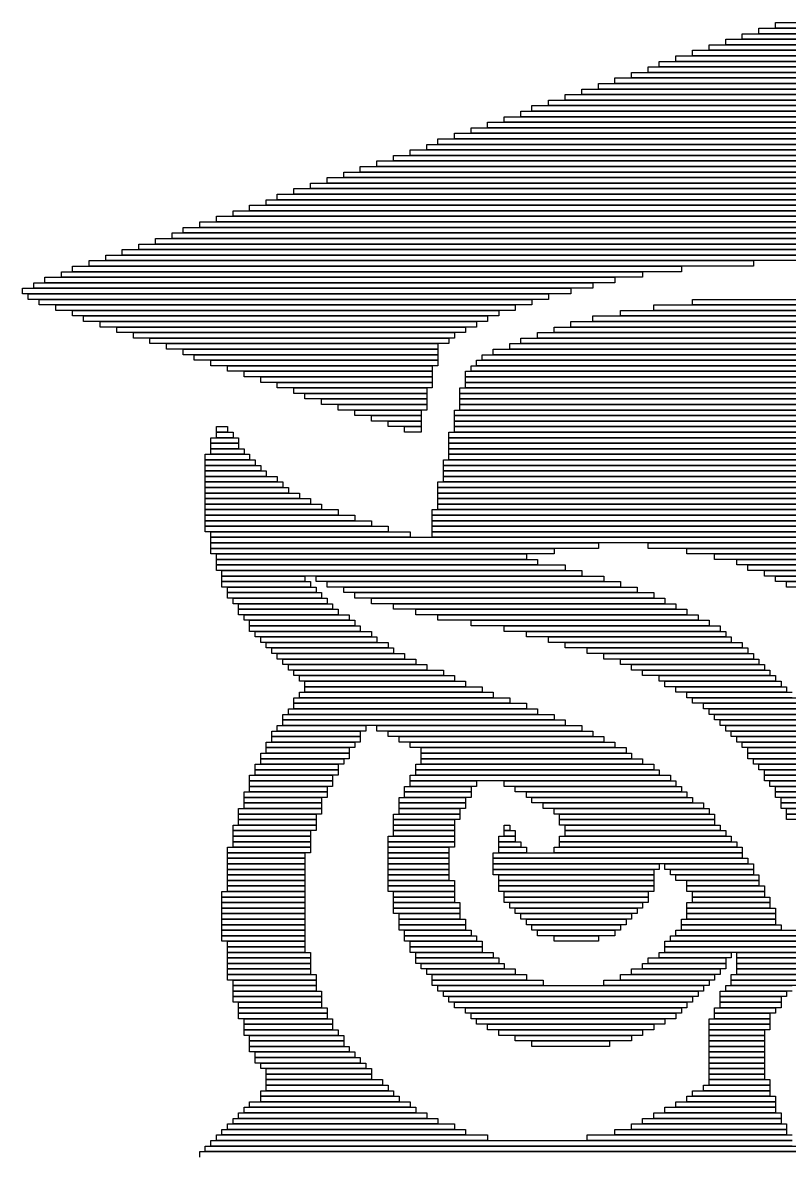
# Model space of a CAD drawing. Extents: x 92 to 1005, y 17 to 1009.
# Drawn here: x 115 to 253.5, y 290.5 to 495 of the extents above; entities that cross this region are included whole.
import ezdxf

# ---------------------------------------------------------------- set-up
doc = ezdxf.new("R2010")
doc.units = 0

msp = doc.modelspace()

# ---------------------------------------------------------------- linework, layer by layer
for p, q in [((251, 495), (262, 495)), ((251, 494), (251, 495)), ((245, 493), (267, 493)), ((245, 492), (245, 493)), ((248, 494), (265, 494)), ((248, 493), (248, 494)), ((265, 493), (248, 493)), ((262, 494), (251, 494)), ((239, 491), (273, 491)), ((239, 490), (239, 491)), ((242, 492), (270, 492)), ((242, 491), (242, 492)), ((270, 491), (242, 491)), ((267, 492), (245, 492)), ((233, 489), (279, 489)), ((233, 488), (233, 489)), ((236, 490), (276, 490)), ((236, 489), (236, 490)), ((276, 489), (236, 489)), ((273, 490), (239, 490)), ((228, 487), (285, 487)), ((228, 486), (228, 487)), ((230, 488), (282, 488)), ((230, 487), (230, 488)), ((282, 487), (230, 487)), ((279, 488), (233, 488)), ((222, 485), (291, 485)), ((222, 484), (222, 485)), ((225, 486), (288, 486)), ((225, 485), (225, 486)), ((288, 485), (225, 485)), ((285, 486), (228, 486)), ((216, 483), (296, 483)), ((216, 482), (216, 483)), ((219, 484), (294, 484)), ((219, 483), (219, 484)), ((294, 483), (219, 483)), ((291, 484), (222, 484)), ((210, 481), (302, 481)), ((210, 480), (210, 481)), ((213, 482), (299, 482)), ((213, 481), (213, 482)), ((299, 481), (213, 481)), ((296, 482), (216, 482)), ((205, 479), (308, 479)), ((205, 478), (205, 479)), ((207, 480), (305, 480)), ((207, 479), (207, 480)), ((305, 479), (207, 479)), ((302, 480), (210, 480)), ((199, 477), (313, 477)), ((199, 476), (199, 477)), ((202, 478), (310, 478)), ((202, 477), (202, 478)), ((310, 477), (202, 477)), ((308, 478), (205, 478)), ((193, 475), (319, 475)), ((193, 474), (193, 475)), ((196, 476), (316, 476)), ((196, 475), (196, 476)), ((316, 475), (196, 475)), ((313, 476), (199, 476)), ((188, 473), (325, 473)), ((188, 472), (188, 473)), ((190, 474), (322, 474)), ((190, 473), (190, 474)), ((322, 473), (190, 473)), ((319, 474), (193, 474)), ((182, 471), (331, 471)), ((182, 470), (182, 471)), ((185, 472), (328, 472)), ((185, 471), (185, 472)), ((328, 471), (185, 471)), ((325, 472), (188, 472)), ((176, 469), (337, 469)), ((176, 468), (176, 469)), ((179, 470), (334, 470)), ((179, 469), (179, 470)), ((334, 469), (179, 469)), ((331, 470), (182, 470)), ((170, 467), (342, 467)), ((170, 466), (170, 467)), ((173, 468), (340, 468)), ((173, 467), (173, 468)), ((340, 467), (173, 467)), ((337, 468), (176, 468)), ((164, 465), (348, 465)), ((164, 464), (164, 465)), ((167, 466), (345, 466)), ((167, 465), (167, 466)), ((345, 465), (167, 465)), ((342, 466), (170, 466)), ((159, 463), (354, 463)), ((159, 462), (159, 463)), ((161, 464), (351, 464)), ((161, 463), (161, 464)), ((351, 463), (161, 463)), ((348, 464), (164, 464)), ((153, 461), (359, 461)), ((153, 460), (153, 461)), ((156, 462), (357, 462)), ((156, 461), (156, 462)), ((357, 461), (156, 461)), ((354, 462), (159, 462)), ((147, 459), (365, 459)), ((147, 458), (147, 459)), ((150, 460), (362, 460)), ((150, 459), (150, 460)), ((362, 459), (150, 459)), ((359, 460), (153, 460)), ((142, 457), (371, 457)), ((142, 456), (142, 457)), ((144, 458), (368, 458)), ((144, 457), (144, 458)), ((368, 457), (144, 457)), ((365, 458), (147, 458)), ((133, 454), (380, 454)), ((133, 453), (133, 454)), ((136, 455), (377, 455)), ((136, 454), (136, 455)), ((377, 454), (136, 454)), ((139, 456), (374, 456)), ((139, 455), (139, 456)), ((374, 455), (139, 455)), ((371, 456), (142, 456)), ((127, 452), (247, 452)), ((127, 451), (127, 452)), ((130, 453), (383, 453)), ((130, 452), (130, 453)), ((383, 452), (130, 452)), ((380, 453), (133, 453)), ((247, 452), (247, 451)), ((122, 450), (227, 450)), ((122, 449), (122, 450)), ((124, 451), (234, 451)), ((124, 450), (124, 451)), ((234, 450), (124, 450)), ((247, 451), (127, 451)), ((227, 450), (227, 449)), ((234, 451), (234, 450)), ((117, 448), (218, 448)), ((117, 447), (117, 448)), ((119, 449), (222, 449)), ((119, 448), (119, 449)), ((222, 448), (119, 448)), ((227, 449), (122, 449)), ((218, 448), (218, 447)), ((222, 449), (222, 448)), ((115, 447), (214, 447)), ((115, 446), (115, 447)), ((214, 446), (115, 446)), ((116, 446), (210, 446)), ((116, 445), (116, 446)), ((218, 447), (117, 447)), ((210, 446), (210, 445)), ((214, 447), (214, 446)), ((210, 445), (116, 445)), ((118, 445), (207, 445)), ((118, 444), (118, 445)), ((207, 444), (118, 444)), ((121, 444), (204, 444)), ((121, 443), (121, 444)), ((204, 444), (204, 443)), ((207, 445), (207, 444)), ((229, 444), (284, 444)), ((229, 443), (229, 444)), ((236, 445), (276, 445)), ((236, 444), (236, 445)), ((276, 444), (236, 444)), ((204, 443), (121, 443)), ((124, 443), (201, 443)), ((124, 442), (124, 443)), ((201, 442), (124, 442)), ((126, 442), (199, 442)), ((126, 441), (126, 442)), ((199, 442), (199, 441)), ((201, 443), (201, 442)), ((218, 442), (294, 442)), ((218, 441), (218, 442)), ((223, 443), (289, 443)), ((223, 442), (223, 443)), ((289, 442), (223, 442)), ((284, 443), (229, 443)), ((199, 441), (126, 441)), ((129, 441), (197, 441)), ((129, 440), (129, 441)), ((197, 440), (129, 440)), ((132, 440), (195, 440)), ((132, 439), (132, 440)), ((195, 440), (195, 439)), ((197, 441), (197, 440)), ((211, 440), (301, 440)), ((211, 439), (211, 440)), ((214, 441), (298, 441)), ((214, 440), (214, 441)), ((298, 440), (214, 440)), ((294, 441), (218, 441)), ((195, 439), (132, 439)), ((135, 439), (193, 439)), ((135, 438), (135, 439)), ((193, 438), (135, 438)), ((138, 438), (192, 438)), ((138, 437), (138, 438)), ((192, 438), (192, 437)), ((193, 439), (193, 438)), ((205, 438), (307, 438)), ((205, 437), (205, 438)), ((208, 439), (304, 439)), ((208, 438), (208, 439)), ((304, 438), (208, 438)), ((301, 439), (211, 439)), ((192, 437), (138, 437)), ((141, 437), (190, 437)), ((141, 436), (141, 437)), ((190, 436), (141, 436)), ((144, 436), (190, 436)), ((144, 435), (144, 436)), ((190, 437), (190, 436)), ((190, 436), (190, 435)), ((200, 436), (312, 436)), ((200, 435), (200, 436)), ((203, 437), (310, 437)), ((203, 436), (203, 437)), ((310, 436), (203, 436)), ((307, 437), (205, 437)), ((190, 435), (144, 435)), ((146, 435), (190, 435)), ((146, 434), (146, 435)), ((190, 434), (146, 434)), ((149, 434), (190, 434)), ((149, 433), (149, 434)), ((190, 435), (190, 434)), ((190, 434), (190, 433)), ((197, 434), (316, 434)), ((197, 433), (197, 434)), ((198, 435), (314, 435)), ((198, 434), (198, 435)), ((314, 434), (198, 434)), ((312, 435), (200, 435)), ((190, 433), (149, 433)), ((152, 433), (189, 433)), ((152, 432), (152, 433)), ((189, 432), (152, 432)), ((155, 432), (189, 432)), ((155, 431), (155, 432)), ((189, 433), (189, 432)), ((189, 432), (189, 431)), ((195, 432), (317, 432)), ((195, 431), (195, 432)), ((196, 433), (317, 433)), ((196, 432), (196, 433)), ((317, 432), (196, 432)), ((316, 433), (197, 433)), ((189, 431), (155, 431)), ((158, 431), (189, 431)), ((158, 430), (158, 431)), ((189, 430), (158, 430)), ((161, 430), (189, 430)), ((161, 429), (161, 430)), ((189, 431), (189, 430)), ((189, 430), (189, 429)), ((317, 431), (195, 431)), ((195, 431), (318, 431)), ((195, 430), (195, 431)), ((318, 430), (195, 430)), ((195, 430), (318, 430)), ((195, 429), (195, 430)), ((189, 429), (161, 429)), ((164, 429), (188, 429)), ((164, 428), (164, 429)), ((188, 428), (164, 428)), ((166, 428), (188, 428)), ((166, 427), (166, 428)), ((188, 429), (188, 428)), ((188, 428), (188, 427)), ((194, 429), (318, 429)), ((194, 428), (194, 429)), ((318, 428), (194, 428)), ((194, 428), (318, 428)), ((194, 427), (194, 428)), ((318, 429), (195, 429)), ((188, 427), (166, 427)), ((169, 427), (188, 427)), ((169, 426), (169, 427)), ((188, 426), (169, 426)), ((172, 426), (188, 426)), ((172, 425), (172, 426)), ((188, 427), (188, 426)), ((188, 426), (188, 425)), ((318, 427), (194, 427)), ((194, 427), (319, 427)), ((194, 426), (194, 427)), ((319, 426), (194, 426)), ((194, 426), (319, 426)), ((194, 425), (194, 426)), ((188, 425), (172, 425)), ((175, 425), (187, 425)), ((175, 424), (175, 425)), ((187, 424), (175, 424)), ((178, 424), (187, 424)), ((178, 423), (178, 424)), ((187, 425), (187, 424)), ((187, 424), (187, 423)), ((193, 425), (319, 425)), ((193, 424), (193, 425)), ((319, 424), (193, 424)), ((193, 424), (319, 424)), ((193, 423), (193, 424)), ((319, 425), (194, 425)), ((150, 422), (152, 422)), ((150, 421), (150, 422)), ((152, 422), (152, 421)), ((187, 423), (178, 423)), ((181, 423), (187, 423)), ((181, 422), (181, 423)), ((187, 422), (181, 422)), ((184, 422), (187, 422)), ((184, 421), (184, 422)), ((187, 423), (187, 422)), ((187, 422), (187, 421)), ((319, 423), (193, 423)), ((193, 423), (320, 423)), ((193, 422), (193, 423)), ((320, 422), (193, 422)), ((193, 422), (320, 422)), ((193, 421), (193, 422)), ((149, 420), (154, 420)), ((149, 419), (149, 420)), ((152, 421), (150, 421)), ((150, 421), (153, 421)), ((150, 420), (150, 421)), ((153, 420), (150, 420)), ((153, 421), (153, 420)), ((154, 420), (154, 419)), ((187, 421), (184, 421)), ((192, 421), (320, 421)), ((192, 420), (192, 421)), ((320, 420), (192, 420)), ((192, 420), (320, 420)), ((192, 419), (192, 420)), ((320, 421), (193, 421)), ((154, 419), (149, 419)), ((149, 419), (154, 419)), ((149, 418), (149, 419)), ((154, 418), (149, 418)), ((149, 418), (155, 418)), ((149, 417), (149, 418)), ((154, 419), (154, 418)), ((155, 418), (155, 417)), ((320, 419), (192, 419)), ((192, 419), (320, 419)), ((192, 418), (192, 419)), ((320, 418), (192, 418)), ((192, 418), (321, 418)), ((192, 417), (192, 418)), ((148, 417), (156, 417)), ((148, 416), (148, 417)), ((156, 416), (148, 416)), ((148, 416), (157, 416)), ((148, 415), (148, 416)), ((155, 417), (149, 417)), ((156, 417), (156, 416)), ((157, 416), (157, 415)), ((191, 416), (321, 416)), ((191, 415), (191, 416)), ((321, 417), (192, 417)), ((192, 417), (321, 417)), ((192, 416), (192, 417)), ((321, 416), (192, 416)), ((157, 415), (148, 415)), ((148, 415), (158, 415)), ((148, 414), (148, 415)), ((158, 414), (148, 414)), ((148, 414), (159, 414)), ((148, 413), (148, 414)), ((158, 415), (158, 414)), ((159, 414), (159, 413)), ((321, 415), (191, 415)), ((191, 415), (321, 415)), ((191, 414), (191, 415)), ((321, 414), (191, 414)), ((191, 414), (322, 414)), ((191, 413), (191, 414)), ((159, 413), (148, 413)), ((148, 413), (161, 413)), ((148, 412), (148, 413)), ((161, 412), (148, 412)), ((148, 412), (162, 412)), ((148, 411), (148, 412)), ((161, 413), (161, 412)), ((162, 412), (162, 411)), ((190, 412), (322, 412)), ((190, 411), (190, 412)), ((322, 413), (191, 413)), ((191, 413), (322, 413)), ((191, 412), (191, 413)), ((322, 412), (191, 412)), ((162, 411), (148, 411)), ((148, 411), (163, 411)), ((148, 410), (148, 411)), ((163, 410), (148, 410)), ((148, 410), (165, 410)), ((148, 409), (148, 410)), ((165, 409), (148, 409)), ((148, 409), (167, 409)), ((148, 408), (148, 409)), ((163, 411), (163, 410)), ((165, 410), (165, 409)), ((167, 409), (167, 408)), ((322, 411), (190, 411)), ((190, 411), (322, 411)), ((190, 410), (190, 411)), ((322, 410), (190, 410)), ((190, 410), (322, 410)), ((190, 409), (190, 410)), ((322, 409), (190, 409)), ((190, 409), (323, 409)), ((190, 408), (190, 409)), ((167, 408), (148, 408)), ((148, 408), (169, 408)), ((148, 407), (148, 408)), ((169, 407), (148, 407)), ((148, 407), (172, 407)), ((148, 406), (148, 407)), ((169, 408), (169, 407)), ((172, 407), (172, 406)), ((189, 407), (323, 407)), ((189, 406), (189, 407)), ((323, 408), (190, 408)), ((190, 408), (323, 408)), ((190, 407), (190, 408)), ((323, 407), (190, 407)), ((172, 406), (148, 406)), ((148, 406), (175, 406)), ((148, 405), (148, 406)), ((175, 405), (148, 405)), ((148, 405), (178, 405)), ((148, 404), (148, 405)), ((175, 406), (175, 405)), ((178, 405), (178, 404)), ((323, 406), (189, 406)), ((189, 406), (323, 406)), ((189, 405), (189, 406)), ((323, 405), (189, 405)), ((189, 405), (323, 405)), ((189, 404), (189, 405)), ((178, 404), (148, 404)), ((148, 404), (181, 404)), ((148, 403), (148, 404)), ((181, 403), (148, 403)), ((149, 403), (185, 403)), ((149, 402), (149, 403)), ((181, 404), (181, 403)), ((185, 403), (185, 402)), ((323, 404), (189, 404)), ((189, 404), (324, 404)), ((189, 403), (189, 404)), ((324, 403), (189, 403)), ((189, 403), (324, 403)), ((189, 402), (189, 403)), ((185, 402), (149, 402)), ((149, 402), (363, 402)), ((149, 401), (149, 402)), ((363, 401), (149, 401)), ((149, 401), (219, 401)), ((149, 400), (149, 401)), ((324, 402), (189, 402)), ((219, 401), (219, 400)), ((228, 401), (284, 401)), ((228, 400), (228, 401)), ((219, 400), (149, 400)), ((149, 400), (211, 400)), ((149, 399), (149, 400)), ((211, 399), (149, 399)), ((150, 399), (206, 399)), ((150, 398), (150, 399)), ((206, 399), (206, 398)), ((211, 400), (211, 399)), ((284, 400), (228, 400)), ((235, 400), (277, 400)), ((235, 399), (235, 400)), ((277, 399), (235, 399)), ((240, 399), (272, 399)), ((240, 398), (240, 399)), ((206, 398), (150, 398)), ((150, 398), (208, 398)), ((150, 397), (150, 398)), ((208, 397), (150, 397)), ((150, 397), (213, 397)), ((150, 396), (150, 397)), ((208, 398), (208, 397)), ((213, 397), (213, 396)), ((272, 398), (240, 398)), ((244, 398), (269, 398)), ((244, 397), (244, 398)), ((269, 397), (244, 397)), ((246, 397), (266, 397)), ((246, 396), (246, 397)), ((213, 396), (150, 396)), ((151, 396), (216, 396)), ((151, 395), (151, 396)), ((216, 395), (151, 395)), ((151, 395), (166, 395)), ((151, 394), (151, 395)), ((166, 395), (166, 394)), ((168, 395), (220, 395)), ((168, 394), (168, 395)), ((216, 396), (216, 395)), ((220, 395), (220, 394)), ((266, 396), (246, 396)), ((249, 396), (263, 396)), ((249, 395), (249, 396)), ((263, 395), (249, 395)), ((251, 395), (261, 395)), ((251, 394), (251, 395)), ((166, 394), (151, 394)), ((151, 394), (167, 394)), ((151, 393), (151, 394)), ((167, 393), (151, 393)), ((152, 393), (168, 393)), ((152, 392), (152, 393)), ((167, 394), (167, 393)), ((220, 394), (168, 394)), ((168, 393), (168, 392)), ((170, 394), (223, 394)), ((170, 393), (170, 394)), ((223, 393), (170, 393)), ((173, 393), (226, 393)), ((173, 392), (173, 393)), ((223, 394), (223, 393)), ((226, 393), (226, 392)), ((261, 394), (251, 394)), ((253, 394), (259, 394)), ((253, 393), (253, 394)), ((259, 393), (253, 393)), ((168, 392), (152, 392)), ((152, 392), (169, 392)), ((152, 391), (152, 392)), ((169, 391), (152, 391)), ((153, 391), (170, 391)), ((153, 390), (153, 391)), ((169, 392), (169, 391)), ((170, 391), (170, 390)), ((226, 392), (173, 392)), ((175, 392), (229, 392)), ((175, 391), (175, 392)), ((229, 391), (175, 391)), ((178, 391), (231, 391)), ((178, 390), (178, 391)), ((229, 392), (229, 391)), ((231, 391), (231, 390)), ((170, 390), (153, 390)), ((154, 390), (171, 390)), ((154, 389), (154, 390)), ((171, 389), (154, 389)), ((154, 389), (172, 389)), ((154, 388), (154, 389)), ((171, 390), (171, 389)), ((172, 389), (172, 388)), ((231, 390), (178, 390)), ((182, 390), (233, 390)), ((182, 389), (182, 390)), ((233, 389), (182, 389)), ((186, 389), (235, 389)), ((186, 388), (186, 389)), ((233, 390), (233, 389)), ((235, 389), (235, 388)), ((172, 388), (154, 388)), ((155, 388), (174, 388)), ((155, 387), (155, 388)), ((174, 387), (155, 387)), ((156, 387), (175, 387)), ((156, 386), (156, 387)), ((174, 388), (174, 387)), ((175, 387), (175, 386)), ((235, 388), (186, 388)), ((190, 388), (237, 388)), ((190, 387), (190, 388)), ((237, 387), (190, 387)), ((196, 387), (239, 387)), ((196, 386), (196, 387)), ((237, 388), (237, 387)), ((239, 387), (239, 386)), ((175, 386), (156, 386)), ((156, 386), (176, 386)), ((156, 385), (156, 386)), ((176, 385), (156, 385)), ((157, 385), (178, 385)), ((157, 384), (157, 385)), ((176, 386), (176, 385)), ((178, 385), (178, 384)), ((239, 386), (196, 386)), ((202, 386), (241, 386)), ((202, 385), (202, 386)), ((241, 385), (202, 385)), ((206, 385), (242, 385)), ((206, 384), (206, 385)), ((241, 386), (241, 385)), ((242, 385), (242, 384)), ((178, 384), (157, 384)), ((158, 384), (179, 384)), ((158, 383), (158, 384)), ((179, 383), (158, 383)), ((159, 383), (181, 383)), ((159, 382), (159, 383)), ((179, 384), (179, 383)), ((181, 383), (181, 382)), ((242, 384), (206, 384)), ((210, 384), (243, 384)), ((210, 383), (210, 384)), ((243, 383), (210, 383)), ((213, 383), (245, 383)), ((213, 382), (213, 383)), ((243, 384), (243, 383)), ((245, 383), (245, 382)), ((181, 382), (159, 382)), ((160, 382), (182, 382)), ((160, 381), (160, 382)), ((182, 381), (160, 381)), ((161, 381), (184, 381)), ((161, 380), (161, 381)), ((182, 382), (182, 381)), ((184, 381), (184, 380)), ((245, 382), (213, 382)), ((217, 382), (246, 382)), ((217, 381), (217, 382)), ((246, 381), (217, 381)), ((220, 381), (247, 381)), ((220, 380), (220, 381)), ((246, 382), (246, 381)), ((247, 381), (247, 380)), ((184, 380), (161, 380)), ((162, 380), (186, 380)), ((162, 379), (162, 380)), ((186, 379), (162, 379)), ((163, 379), (188, 379)), ((163, 378), (163, 379)), ((186, 380), (186, 379)), ((188, 379), (188, 378)), ((247, 380), (220, 380)), ((223, 380), (248, 380)), ((223, 379), (223, 380)), ((248, 379), (223, 379)), ((225, 379), (249, 379)), ((225, 378), (225, 379)), ((248, 380), (248, 379)), ((249, 379), (249, 378)), ((188, 378), (163, 378)), ((164, 378), (191, 378)), ((164, 377), (164, 378)), ((191, 377), (164, 377)), ((165, 377), (193, 377)), ((165, 376), (165, 377)), ((191, 378), (191, 377)), ((193, 377), (193, 376)), ((249, 378), (225, 378)), ((227, 378), (250, 378)), ((227, 377), (227, 378)), ((250, 377), (227, 377)), ((230, 377), (251, 377)), ((230, 376), (230, 377)), ((250, 378), (250, 377)), ((251, 377), (251, 376)), ((193, 376), (165, 376)), ((166, 376), (195, 376)), ((166, 375), (166, 376)), ((195, 375), (166, 375)), ((166, 375), (198, 375)), ((166, 374), (166, 375)), ((195, 376), (195, 375)), ((198, 375), (198, 374)), ((251, 376), (230, 376)), ((231, 376), (252, 376)), ((231, 375), (231, 376)), ((252, 375), (231, 375)), ((233, 375), (253, 375)), ((233, 374), (233, 375)), ((252, 376), (252, 375)), ((253, 375), (253, 374)), ((164, 373), (203, 373)), ((164, 372), (164, 373)), ((165, 374), (200, 374)), ((165, 373), (165, 374)), ((200, 373), (165, 373)), ((198, 374), (166, 374)), ((200, 374), (200, 373)), ((203, 373), (203, 372)), ((253, 374), (233, 374)), ((235, 374), (254, 374)), ((235, 373), (235, 374)), ((254, 373), (235, 373)), ((236, 373), (255, 373)), ((236, 372), (236, 373)), ((163, 371), (208, 371)), ((163, 370), (163, 371)), ((203, 372), (164, 372)), ((164, 372), (206, 372)), ((164, 371), (164, 372)), ((206, 371), (164, 371)), ((206, 372), (206, 371)), ((208, 371), (208, 370)), ((255, 372), (236, 372)), ((238, 372), (255, 372)), ((238, 371), (238, 372)), ((255, 371), (238, 371)), ((239, 371), (273, 371)), ((239, 370), (239, 371)), ((162, 370), (211, 370)), ((162, 369), (162, 370)), ((211, 369), (162, 369)), ((162, 369), (213, 369)), ((162, 368), (162, 369)), ((208, 370), (163, 370)), ((211, 370), (211, 369)), ((213, 369), (213, 368)), ((273, 370), (239, 370)), ((240, 370), (272, 370)), ((240, 369), (240, 370)), ((272, 369), (240, 369)), ((241, 369), (271, 369)), ((241, 368), (241, 369)), ((160, 367), (176, 367)), ((160, 366), (160, 367)), ((161, 368), (177, 368)), ((161, 367), (161, 368)), ((177, 367), (161, 367)), ((213, 368), (162, 368)), ((176, 367), (176, 366)), ((177, 368), (177, 367)), ((179, 368), (216, 368)), ((179, 367), (179, 368)), ((216, 367), (179, 367)), ((181, 367), (218, 367)), ((181, 366), (181, 367)), ((216, 368), (216, 367)), ((218, 367), (218, 366)), ((271, 368), (241, 368)), ((242, 368), (270, 368)), ((242, 367), (242, 368)), ((270, 367), (242, 367)), ((243, 367), (269, 367)), ((243, 366), (243, 367)), ((159, 365), (175, 365)), ((159, 364), (159, 365)), ((176, 366), (160, 366)), ((160, 366), (176, 366)), ((160, 365), (160, 366)), ((176, 365), (160, 365)), ((175, 365), (175, 364)), ((176, 366), (176, 365)), ((218, 366), (181, 366)), ((183, 366), (220, 366)), ((183, 365), (183, 366)), ((220, 365), (183, 365)), ((185, 365), (222, 365)), ((185, 364), (185, 365)), ((220, 366), (220, 365)), ((222, 365), (222, 364)), ((269, 366), (243, 366)), ((244, 366), (268, 366)), ((244, 365), (244, 366)), ((268, 365), (244, 365)), ((245, 365), (267, 365)), ((245, 364), (245, 365)), ((158, 363), (174, 363)), ((158, 362), (158, 363)), ((174, 362), (158, 362)), ((158, 362), (173, 362)), ((158, 361), (158, 362)), ((175, 364), (159, 364)), ((159, 364), (174, 364)), ((159, 363), (159, 364)), ((174, 363), (159, 363)), ((173, 362), (173, 361)), ((174, 364), (174, 363)), ((174, 363), (174, 362)), ((222, 364), (185, 364)), ((187, 364), (224, 364)), ((187, 363), (187, 364)), ((224, 363), (187, 363)), ((187, 363), (225, 363)), ((187, 362), (187, 363)), ((225, 362), (187, 362)), ((187, 362), (227, 362)), ((187, 361), (187, 362)), ((224, 364), (224, 363)), ((225, 363), (225, 362)), ((227, 362), (227, 361)), ((267, 364), (245, 364)), ((246, 364), (266, 364)), ((246, 363), (246, 364)), ((266, 363), (246, 363)), ((246, 363), (266, 363)), ((246, 362), (246, 363)), ((266, 362), (246, 362)), ((247, 362), (265, 362)), ((247, 361), (247, 362)), ((157, 361), (172, 361)), ((157, 360), (157, 361)), ((172, 360), (157, 360)), ((157, 360), (172, 360)), ((157, 359), (157, 360)), ((173, 361), (158, 361)), ((172, 361), (172, 360)), ((172, 360), (172, 359)), ((186, 361), (229, 361)), ((186, 360), (186, 361)), ((229, 360), (186, 360)), ((186, 360), (230, 360)), ((186, 359), (186, 360)), ((227, 361), (187, 361)), ((229, 361), (229, 360)), ((230, 360), (230, 359)), ((265, 361), (247, 361)), ((248, 361), (264, 361)), ((248, 360), (248, 361)), ((264, 360), (248, 360)), ((249, 360), (263, 360)), ((249, 359), (249, 360)), ((156, 359), (171, 359)), ((156, 358), (156, 359)), ((171, 358), (156, 358)), ((156, 358), (171, 358)), ((156, 357), (156, 358)), ((172, 359), (157, 359)), ((171, 359), (171, 358)), ((171, 358), (171, 357)), ((185, 359), (232, 359)), ((185, 358), (185, 359)), ((232, 358), (185, 358)), ((185, 358), (197, 358)), ((185, 357), (185, 358)), ((230, 359), (186, 359)), ((197, 358), (197, 357)), ((202, 358), (233, 358)), ((202, 357), (202, 358)), ((232, 359), (232, 358)), ((233, 358), (233, 357)), ((263, 359), (249, 359)), ((249, 359), (263, 359)), ((249, 358), (249, 359)), ((263, 358), (249, 358)), ((250, 358), (262, 358)), ((250, 357), (250, 358)), ((155, 356), (170, 356)), ((155, 355), (155, 356)), ((171, 357), (156, 357)), ((156, 357), (170, 357)), ((156, 356), (156, 357)), ((170, 356), (156, 356)), ((170, 357), (170, 356)), ((170, 356), (170, 355)), ((184, 357), (196, 357)), ((184, 356), (184, 357)), ((196, 356), (184, 356)), ((184, 356), (196, 356)), ((184, 355), (184, 356)), ((197, 357), (185, 357)), ((196, 357), (196, 356)), ((196, 356), (196, 355)), ((233, 357), (202, 357)), ((204, 357), (234, 357)), ((204, 356), (204, 357)), ((234, 356), (204, 356)), ((206, 356), (235, 356)), ((206, 355), (206, 356)), ((234, 357), (234, 356)), ((235, 356), (235, 355)), ((262, 357), (250, 357)), ((251, 357), (261, 357)), ((251, 356), (251, 357)), ((261, 356), (251, 356)), ((251, 356), (261, 356)), ((251, 355), (251, 356)), ((170, 355), (155, 355)), ((155, 355), (169, 355)), ((155, 354), (155, 355)), ((169, 354), (155, 354)), ((155, 354), (169, 354)), ((155, 353), (155, 354)), ((169, 355), (169, 354)), ((169, 354), (169, 353)), ((183, 355), (195, 355)), ((183, 354), (183, 355)), ((195, 354), (183, 354)), ((183, 354), (195, 354)), ((183, 353), (183, 354)), ((196, 355), (184, 355)), ((195, 355), (195, 354)), ((195, 354), (195, 353)), ((235, 355), (206, 355)), ((207, 355), (236, 355)), ((207, 354), (207, 355)), ((236, 354), (207, 354)), ((209, 354), (238, 354)), ((209, 353), (209, 354)), ((236, 355), (236, 354)), ((238, 354), (238, 353)), ((261, 355), (251, 355)), ((252, 355), (260, 355)), ((252, 354), (252, 355)), ((260, 354), (252, 354)), ((252, 354), (260, 354)), ((252, 353), (252, 354)), ((154, 353), (169, 353)), ((154, 352), (154, 353)), ((169, 352), (154, 352)), ((154, 352), (168, 352)), ((154, 351), (154, 352)), ((169, 353), (155, 353)), ((168, 352), (168, 351)), ((169, 353), (169, 352)), ((182, 352), (194, 352)), ((182, 351), (182, 352)), ((195, 353), (183, 353)), ((183, 353), (194, 353)), ((183, 352), (183, 353)), ((194, 352), (183, 352)), ((194, 353), (194, 352)), ((194, 352), (194, 351)), ((238, 353), (209, 353)), ((211, 353), (239, 353)), ((211, 352), (211, 353)), ((239, 352), (211, 352)), ((212, 352), (240, 352)), ((212, 351), (212, 352)), ((239, 353), (239, 352)), ((240, 352), (240, 351)), ((260, 353), (252, 353)), ((253, 353), (259, 353)), ((253, 352), (253, 353)), ((259, 352), (253, 352)), ((253, 352), (259, 352)), ((253, 351), (253, 352)), ((153, 350), (168, 350)), ((153, 349), (153, 350)), ((168, 351), (154, 351)), ((154, 351), (168, 351)), ((154, 350), (154, 351)), ((168, 350), (154, 350)), ((168, 351), (168, 350)), ((168, 350), (168, 349)), ((194, 351), (182, 351)), ((182, 351), (193, 351)), ((182, 350), (182, 351)), ((193, 350), (182, 350)), ((182, 350), (193, 350)), ((182, 349), (182, 350)), ((193, 351), (193, 350)), ((193, 350), (193, 349)), ((202, 350), (203, 350)), ((202, 349), (202, 350)), ((203, 350), (203, 349)), ((240, 351), (212, 351)), ((212, 351), (240, 351)), ((212, 350), (212, 351)), ((240, 350), (212, 350)), ((213, 350), (241, 350)), ((213, 349), (213, 350)), ((240, 351), (240, 350)), ((241, 350), (241, 349)), ((259, 351), (253, 351)), ((168, 349), (153, 349)), ((153, 349), (167, 349)), ((153, 348), (153, 349)), ((167, 348), (153, 348)), ((153, 348), (167, 348)), ((153, 347), (153, 348)), ((167, 349), (167, 348)), ((167, 348), (167, 347)), ((181, 348), (193, 348)), ((181, 347), (181, 348)), ((193, 349), (182, 349)), ((182, 349), (193, 349)), ((182, 348), (182, 349)), ((193, 348), (182, 348)), ((193, 349), (193, 348)), ((193, 348), (193, 347)), ((201, 348), (204, 348)), ((201, 347), (201, 348)), ((203, 349), (202, 349)), ((202, 349), (204, 349)), ((202, 348), (202, 349)), ((204, 348), (202, 348)), ((204, 349), (204, 348)), ((204, 348), (204, 347)), ((212, 348), (243, 348)), ((212, 347), (212, 348)), ((241, 349), (213, 349)), ((213, 349), (242, 349)), ((213, 348), (213, 349)), ((242, 348), (213, 348)), ((242, 349), (242, 348)), ((243, 348), (243, 347)), ((152, 346), (167, 346)), ((152, 345), (152, 346)), ((167, 347), (153, 347)), ((153, 347), (167, 347)), ((153, 346), (153, 347)), ((167, 346), (153, 346)), ((167, 347), (167, 346)), ((167, 346), (167, 345)), ((193, 347), (181, 347)), ((181, 347), (193, 347)), ((181, 346), (181, 347)), ((193, 346), (181, 346)), ((181, 346), (192, 346)), ((181, 345), (181, 346)), ((192, 346), (192, 345)), ((193, 347), (193, 346)), ((204, 347), (201, 347)), ((201, 347), (205, 347)), ((201, 346), (201, 347)), ((205, 346), (201, 346)), ((201, 346), (206, 346)), ((201, 345), (201, 346)), ((205, 347), (205, 346)), ((206, 346), (206, 345)), ((211, 346), (245, 346)), ((211, 345), (211, 346)), ((243, 347), (212, 347)), ((212, 347), (244, 347)), ((212, 346), (212, 347)), ((244, 346), (212, 346)), ((244, 347), (244, 346)), ((245, 346), (245, 345)), ((167, 345), (152, 345)), ((152, 345), (166, 345)), ((152, 344), (152, 345)), ((166, 344), (152, 344)), ((152, 344), (166, 344)), ((152, 343), (152, 344)), ((166, 345), (166, 344)), ((166, 344), (166, 343)), ((192, 345), (181, 345)), ((181, 345), (192, 345)), ((181, 344), (181, 345)), ((192, 344), (181, 344)), ((181, 344), (192, 344)), ((181, 343), (181, 344)), ((192, 345), (192, 344)), ((192, 344), (192, 343)), ((200, 345), (245, 345)), ((200, 344), (200, 345)), ((245, 344), (200, 344)), ((200, 344), (246, 344)), ((200, 343), (200, 344)), ((206, 345), (201, 345)), ((245, 345), (211, 345)), ((245, 345), (245, 344)), ((246, 344), (246, 343)), ((166, 343), (152, 343)), ((152, 343), (166, 343)), ((152, 342), (152, 343)), ((166, 342), (152, 342)), ((152, 342), (166, 342)), ((152, 341), (152, 342)), ((166, 343), (166, 342)), ((166, 342), (166, 341)), ((192, 343), (181, 343)), ((181, 343), (192, 343)), ((181, 342), (181, 343)), ((192, 342), (181, 342)), ((181, 342), (192, 342)), ((181, 341), (181, 342)), ((192, 343), (192, 342)), ((192, 342), (192, 341)), ((246, 343), (200, 343)), ((200, 343), (230, 343)), ((200, 342), (200, 343)), ((230, 342), (200, 342)), ((200, 342), (229, 342)), ((200, 341), (200, 342)), ((229, 342), (229, 341)), ((230, 343), (230, 342)), ((231, 343), (247, 343)), ((231, 342), (231, 343)), ((247, 342), (231, 342)), ((232, 342), (247, 342)), ((232, 341), (232, 342)), ((247, 343), (247, 342)), ((247, 342), (247, 341)), ((166, 341), (152, 341)), ((152, 341), (166, 341)), ((152, 340), (152, 341)), ((166, 340), (152, 340)), ((152, 340), (166, 340)), ((152, 339), (152, 340)), ((166, 341), (166, 340)), ((166, 340), (166, 339)), ((192, 341), (181, 341)), ((181, 341), (192, 341)), ((181, 340), (181, 341)), ((192, 340), (181, 340)), ((181, 340), (193, 340)), ((181, 339), (181, 340)), ((192, 341), (192, 340)), ((193, 340), (193, 339)), ((229, 341), (200, 341)), ((201, 341), (229, 341)), ((201, 340), (201, 341)), ((229, 340), (201, 340)), ((201, 340), (229, 340)), ((201, 339), (201, 340)), ((229, 341), (229, 340)), ((229, 340), (229, 339)), ((247, 341), (232, 341)), ((233, 341), (248, 341)), ((233, 340), (233, 341)), ((248, 340), (233, 340)), ((235, 340), (248, 340)), ((235, 339), (235, 340)), ((248, 341), (248, 340)), ((248, 340), (248, 339)), ((151, 338), (166, 338)), ((151, 337), (151, 338)), ((166, 339), (152, 339)), ((152, 339), (166, 339)), ((152, 338), (152, 339)), ((166, 338), (152, 338)), ((166, 339), (166, 338)), ((166, 338), (166, 337)), ((193, 339), (181, 339)), ((181, 339), (193, 339)), ((181, 338), (181, 339)), ((193, 338), (181, 338)), ((182, 338), (193, 338)), ((182, 337), (182, 338)), ((193, 339), (193, 338)), ((193, 338), (193, 337)), ((229, 339), (201, 339)), ((201, 339), (229, 339)), ((201, 338), (201, 339)), ((229, 338), (201, 338)), ((202, 338), (228, 338)), ((202, 337), (202, 338)), ((228, 338), (228, 337)), ((229, 339), (229, 338)), ((248, 339), (235, 339)), ((235, 339), (249, 339)), ((235, 338), (235, 339)), ((249, 338), (235, 338)), ((236, 338), (249, 338)), ((236, 337), (236, 338)), ((249, 339), (249, 338)), ((249, 338), (249, 337)), ((166, 337), (151, 337)), ((151, 337), (166, 337)), ((151, 336), (151, 337)), ((166, 336), (151, 336)), ((151, 336), (166, 336)), ((151, 335), (151, 336)), ((166, 337), (166, 336)), ((166, 336), (166, 335)), ((193, 337), (182, 337)), ((182, 337), (193, 337)), ((182, 336), (182, 337)), ((193, 336), (182, 336)), ((182, 336), (194, 336)), ((182, 335), (182, 336)), ((193, 337), (193, 336)), ((194, 336), (194, 335)), ((228, 337), (202, 337)), ((202, 337), (228, 337)), ((202, 336), (202, 337)), ((228, 336), (202, 336)), ((203, 336), (227, 336)), ((203, 335), (203, 336)), ((227, 336), (227, 335)), ((228, 337), (228, 336)), ((235, 336), (250, 336)), ((235, 335), (235, 336)), ((249, 337), (236, 337)), ((236, 337), (250, 337)), ((236, 336), (236, 337)), ((250, 336), (236, 336)), ((250, 337), (250, 336)), ((250, 336), (250, 335)), ((166, 335), (151, 335)), ((151, 335), (166, 335)), ((151, 334), (151, 335)), ((166, 334), (151, 334)), ((151, 334), (166, 334)), ((151, 333), (151, 334)), ((166, 335), (166, 334)), ((166, 334), (166, 333)), ((194, 335), (182, 335)), ((182, 335), (194, 335)), ((182, 334), (182, 335)), ((194, 334), (182, 334)), ((183, 334), (194, 334)), ((183, 333), (183, 334)), ((194, 335), (194, 334)), ((194, 334), (194, 333)), ((227, 335), (203, 335)), ((204, 335), (226, 335)), ((204, 334), (204, 335)), ((226, 334), (204, 334)), ((205, 334), (225, 334)), ((205, 333), (205, 334)), ((225, 334), (225, 333)), ((226, 335), (226, 334)), ((250, 335), (235, 335)), ((235, 335), (251, 335)), ((235, 334), (235, 335)), ((251, 334), (235, 334)), ((235, 334), (251, 334)), ((235, 333), (235, 334)), ((251, 335), (251, 334)), ((251, 334), (251, 333)), ((166, 333), (151, 333)), ((151, 333), (166, 333)), ((151, 332), (151, 333)), ((166, 332), (151, 332)), ((151, 332), (166, 332)), ((151, 331), (151, 332)), ((166, 333), (166, 332)), ((166, 332), (166, 331)), ((194, 333), (183, 333)), ((183, 333), (195, 333)), ((183, 332), (183, 333)), ((195, 332), (183, 332)), ((183, 332), (195, 332)), ((183, 331), (183, 332)), ((195, 333), (195, 332)), ((195, 332), (195, 331)), ((225, 333), (205, 333)), ((206, 333), (224, 333)), ((206, 332), (206, 333)), ((224, 332), (206, 332)), ((207, 332), (223, 332)), ((207, 331), (207, 332)), ((223, 332), (223, 331)), ((224, 333), (224, 332)), ((234, 333), (251, 333)), ((234, 332), (234, 333)), ((251, 332), (234, 332)), ((234, 332), (252, 332)), ((234, 331), (234, 332)), ((251, 333), (235, 333)), ((251, 333), (251, 332)), ((252, 332), (252, 331)), ((166, 331), (151, 331)), ((151, 331), (166, 331)), ((151, 330), (151, 331)), ((166, 330), (151, 330)), ((151, 330), (166, 330)), ((151, 329), (151, 330)), ((166, 331), (166, 330)), ((166, 330), (166, 329)), ((195, 331), (183, 331)), ((184, 331), (196, 331)), ((184, 330), (184, 331)), ((196, 330), (184, 330)), ((184, 330), (197, 330)), ((184, 329), (184, 330)), ((196, 331), (196, 330)), ((197, 330), (197, 329)), ((223, 331), (207, 331)), ((208, 331), (222, 331)), ((208, 330), (208, 331)), ((222, 330), (208, 330)), ((211, 330), (219, 330)), ((211, 329), (211, 330)), ((219, 330), (219, 329)), ((222, 331), (222, 330)), ((232, 330), (280, 330)), ((232, 329), (232, 330)), ((233, 331), (280, 331)), ((233, 330), (233, 331)), ((280, 330), (233, 330)), ((252, 331), (234, 331)), ((166, 329), (151, 329)), ((152, 329), (166, 329)), ((152, 328), (152, 329)), ((166, 328), (152, 328)), ((152, 328), (166, 328)), ((152, 327), (152, 328)), ((166, 329), (166, 328)), ((166, 328), (166, 327)), ((197, 329), (184, 329)), ((185, 329), (198, 329)), ((185, 328), (185, 329)), ((198, 328), (185, 328)), ((185, 328), (198, 328)), ((185, 327), (185, 328)), ((198, 329), (198, 328)), ((198, 328), (198, 327)), ((219, 329), (211, 329)), ((231, 329), (281, 329)), ((231, 328), (231, 329)), ((281, 328), (231, 328)), ((231, 328), (282, 328)), ((231, 327), (231, 328)), ((280, 329), (232, 329)), ((166, 327), (152, 327)), ((152, 327), (167, 327)), ((152, 326), (152, 327)), ((167, 326), (152, 326)), ((152, 326), (167, 326)), ((152, 325), (152, 326)), ((167, 327), (167, 326)), ((167, 326), (167, 325)), ((198, 327), (185, 327)), ((186, 327), (200, 327)), ((186, 326), (186, 327)), ((200, 326), (186, 326)), ((186, 326), (201, 326)), ((186, 325), (186, 326)), ((200, 327), (200, 326)), ((201, 326), (201, 325)), ((228, 326), (242, 326)), ((228, 325), (228, 326)), ((230, 327), (243, 327)), ((230, 326), (230, 327)), ((243, 326), (230, 326)), ((282, 327), (231, 327)), ((242, 326), (242, 325)), ((243, 327), (243, 326)), ((244, 327), (268, 327)), ((244, 326), (244, 327)), ((268, 326), (244, 326)), ((244, 326), (268, 326)), ((244, 325), (244, 326)), ((167, 325), (152, 325)), ((152, 325), (167, 325)), ((152, 324), (152, 325)), ((167, 324), (152, 324)), ((152, 324), (167, 324)), ((152, 323), (152, 324)), ((167, 325), (167, 324)), ((167, 324), (167, 323)), ((201, 325), (186, 325)), ((187, 325), (202, 325)), ((187, 324), (187, 325)), ((202, 324), (187, 324)), ((188, 324), (204, 324)), ((188, 323), (188, 324)), ((202, 325), (202, 324)), ((204, 324), (204, 323)), ((225, 324), (241, 324)), ((225, 323), (225, 324)), ((227, 325), (242, 325)), ((227, 324), (227, 325)), ((242, 324), (227, 324)), ((242, 325), (228, 325)), ((241, 324), (241, 323)), ((242, 325), (242, 324)), ((268, 325), (244, 325)), ((244, 325), (268, 325)), ((244, 324), (244, 325)), ((268, 324), (244, 324)), ((244, 324), (268, 324)), ((244, 323), (244, 324)), ((167, 323), (152, 323)), ((152, 323), (168, 323)), ((152, 322), (152, 323)), ((168, 322), (152, 322)), ((153, 322), (168, 322)), ((153, 321), (153, 322)), ((168, 323), (168, 322)), ((168, 322), (168, 321)), ((204, 323), (188, 323)), ((189, 323), (206, 323)), ((189, 322), (189, 323)), ((206, 322), (189, 322)), ((189, 322), (209, 322)), ((189, 321), (189, 322)), ((206, 323), (206, 322)), ((209, 322), (209, 321)), ((220, 322), (239, 322)), ((220, 321), (220, 322)), ((223, 323), (240, 323)), ((223, 322), (223, 323)), ((240, 322), (223, 322)), ((241, 323), (225, 323)), ((239, 322), (239, 321)), ((240, 323), (240, 322)), ((243, 323), (269, 323)), ((243, 322), (243, 323)), ((269, 322), (243, 322)), ((243, 322), (269, 322)), ((243, 321), (243, 322)), ((268, 323), (244, 323)), ((168, 321), (153, 321)), ((153, 321), (168, 321)), ((153, 320), (153, 321)), ((168, 320), (153, 320)), ((153, 320), (169, 320)), ((153, 319), (153, 320)), ((168, 321), (168, 320)), ((169, 320), (169, 319)), ((209, 321), (189, 321)), ((190, 321), (238, 321)), ((190, 320), (190, 321)), ((238, 320), (190, 320)), ((191, 320), (237, 320)), ((191, 319), (191, 320)), ((239, 321), (220, 321)), ((237, 320), (237, 319)), ((238, 321), (238, 320)), ((241, 320), (253, 320)), ((241, 319), (241, 320)), ((242, 321), (254, 321)), ((242, 320), (242, 321)), ((254, 320), (242, 320)), ((269, 321), (243, 321)), ((253, 320), (253, 319)), ((169, 319), (153, 319)), ((153, 319), (169, 319)), ((153, 318), (153, 319)), ((169, 318), (153, 318)), ((154, 318), (169, 318)), ((154, 317), (154, 318)), ((169, 317), (154, 317)), ((154, 317), (170, 317)), ((154, 316), (154, 317)), ((169, 319), (169, 318)), ((169, 318), (169, 317)), ((170, 317), (170, 316)), ((237, 319), (191, 319)), ((192, 319), (236, 319)), ((192, 318), (192, 319)), ((236, 318), (192, 318)), ((193, 318), (235, 318)), ((193, 317), (193, 318)), ((235, 317), (193, 317)), ((195, 317), (234, 317)), ((195, 316), (195, 317)), ((234, 317), (234, 316)), ((235, 318), (235, 317)), ((236, 319), (236, 318)), ((240, 317), (251, 317)), ((240, 316), (240, 317)), ((253, 319), (241, 319)), ((241, 319), (252, 319)), ((241, 318), (241, 319)), ((252, 318), (241, 318)), ((241, 318), (252, 318)), ((241, 317), (241, 318)), ((252, 317), (241, 317)), ((251, 317), (251, 316)), ((252, 319), (252, 318)), ((252, 318), (252, 317)), ((170, 316), (154, 316)), ((154, 316), (170, 316)), ((154, 315), (154, 316)), ((170, 315), (154, 315)), ((155, 315), (171, 315)), ((155, 314), (155, 315)), ((170, 316), (170, 315)), ((171, 315), (171, 314)), ((234, 316), (195, 316)), ((196, 316), (233, 316)), ((196, 315), (196, 316)), ((233, 315), (196, 315)), ((197, 315), (231, 315)), ((197, 314), (197, 315)), ((231, 315), (231, 314)), ((233, 316), (233, 315)), ((239, 315), (250, 315)), ((239, 314), (239, 315)), ((251, 316), (240, 316)), ((240, 316), (250, 316)), ((240, 315), (240, 316)), ((250, 315), (240, 315)), ((250, 316), (250, 315)), ((250, 315), (250, 314)), ((171, 314), (155, 314)), ((155, 314), (171, 314)), ((155, 313), (155, 314)), ((171, 313), (155, 313)), ((155, 313), (172, 313)), ((155, 312), (155, 313)), ((171, 314), (171, 313)), ((172, 313), (172, 312)), ((231, 314), (197, 314)), ((199, 314), (229, 314)), ((199, 313), (199, 314)), ((229, 313), (199, 313)), ((201, 313), (227, 313)), ((201, 312), (201, 313)), ((227, 313), (227, 312)), ((229, 314), (229, 313)), ((250, 314), (239, 314)), ((239, 314), (250, 314)), ((239, 313), (239, 314)), ((250, 313), (239, 313)), ((239, 313), (249, 313)), ((239, 312), (239, 313)), ((249, 313), (249, 312)), ((250, 314), (250, 313)), ((172, 312), (155, 312)), ((156, 312), (173, 312)), ((156, 311), (156, 312)), ((173, 311), (156, 311)), ((156, 311), (173, 311)), ((156, 310), (156, 311)), ((173, 312), (173, 311)), ((173, 311), (173, 310)), ((227, 312), (201, 312)), ((204, 312), (225, 312)), ((204, 311), (204, 312)), ((225, 311), (204, 311)), ((207, 311), (221, 311)), ((207, 310), (207, 311)), ((221, 311), (221, 310)), ((225, 312), (225, 311)), ((249, 312), (239, 312)), ((239, 312), (249, 312)), ((239, 311), (239, 312)), ((249, 311), (239, 311)), ((239, 311), (249, 311)), ((239, 310), (239, 311)), ((249, 312), (249, 311)), ((249, 311), (249, 310)), ((173, 310), (156, 310)), ((156, 310), (174, 310)), ((156, 309), (156, 310)), ((174, 309), (156, 309)), ((157, 309), (175, 309)), ((157, 308), (157, 309)), ((174, 310), (174, 309)), ((175, 309), (175, 308)), ((221, 310), (207, 310)), ((249, 310), (239, 310)), ((239, 310), (249, 310)), ((239, 309), (239, 310)), ((249, 309), (239, 309)), ((239, 309), (249, 309)), ((239, 308), (239, 309)), ((249, 310), (249, 309)), ((249, 309), (249, 308)), ((175, 308), (157, 308)), ((157, 308), (176, 308)), ((157, 307), (157, 308)), ((176, 307), (157, 307)), ((158, 307), (177, 307)), ((158, 306), (158, 307)), ((176, 308), (176, 307)), ((177, 307), (177, 306)), ((249, 308), (239, 308)), ((239, 308), (249, 308)), ((239, 307), (239, 308)), ((249, 307), (239, 307)), ((239, 307), (249, 307)), ((239, 306), (239, 307)), ((249, 308), (249, 307)), ((249, 307), (249, 306)), ((177, 306), (158, 306)), ((159, 306), (178, 306)), ((159, 305), (159, 306)), ((178, 305), (159, 305)), ((159, 305), (178, 305)), ((159, 304), (159, 305)), ((178, 306), (178, 305)), ((178, 305), (178, 304)), ((249, 306), (239, 306)), ((239, 306), (249, 306)), ((239, 305), (239, 306)), ((249, 305), (239, 305)), ((239, 305), (249, 305)), ((239, 304), (239, 305)), ((249, 306), (249, 305)), ((249, 305), (249, 304)), ((178, 304), (159, 304)), ((159, 304), (180, 304)), ((159, 303), (159, 304)), ((180, 303), (159, 303)), ((159, 303), (181, 303)), ((159, 302), (159, 303)), ((180, 304), (180, 303)), ((181, 303), (181, 302)), ((238, 303), (250, 303)), ((238, 302), (238, 303)), ((249, 304), (239, 304)), ((239, 304), (250, 304)), ((239, 303), (239, 304)), ((250, 303), (239, 303)), ((250, 304), (250, 303)), ((250, 303), (250, 302)), ((158, 302), (182, 302)), ((158, 301), (158, 302)), ((182, 301), (158, 301)), ((158, 301), (183, 301)), ((158, 300), (158, 301)), ((181, 302), (159, 302)), ((182, 302), (182, 301)), ((183, 301), (183, 300)), ((235, 301), (251, 301)), ((235, 300), (235, 301)), ((236, 302), (250, 302)), ((236, 301), (236, 302)), ((250, 301), (236, 301)), ((250, 302), (238, 302)), ((250, 302), (250, 301)), ((251, 301), (251, 300)), ((155, 299), (186, 299)), ((155, 298), (155, 299)), ((156, 300), (185, 300)), ((156, 299), (156, 300)), ((185, 299), (156, 299)), ((183, 300), (158, 300)), ((185, 300), (185, 299)), ((186, 299), (186, 298)), ((231, 299), (251, 299)), ((231, 298), (231, 299)), ((233, 300), (251, 300)), ((233, 299), (233, 300)), ((251, 299), (233, 299)), ((251, 300), (235, 300)), ((251, 300), (251, 299)), ((251, 299), (251, 298)), ((153, 297), (190, 297)), ((153, 296), (153, 297)), ((154, 298), (188, 298)), ((154, 297), (154, 298)), ((188, 297), (154, 297)), ((186, 298), (155, 298)), ((188, 298), (188, 297)), ((190, 297), (190, 296)), ((227, 297), (252, 297)), ((227, 296), (227, 297)), ((229, 298), (252, 298)), ((229, 297), (229, 298)), ((252, 297), (229, 297)), ((251, 298), (231, 298)), ((252, 298), (252, 297)), ((252, 297), (252, 296)), ((151, 295), (195, 295)), ((151, 294), (151, 295)), ((152, 296), (193, 296)), ((152, 295), (152, 296)), ((193, 295), (152, 295)), ((190, 296), (153, 296)), ((193, 296), (193, 295)), ((195, 295), (195, 294)), ((222, 295), (253, 295)), ((222, 294), (222, 295)), ((225, 296), (253, 296)), ((225, 295), (225, 296)), ((253, 295), (225, 295)), ((252, 296), (227, 296)), ((253, 296), (253, 295)), ((253, 295), (253, 294)), ((149, 293), (254, 293)), ((149, 292), (149, 293)), ((150, 294), (199, 294)), ((150, 293), (150, 294)), ((199, 293), (150, 293)), ((195, 294), (151, 294)), ((199, 294), (199, 293)), ((217, 294), (254, 294)), ((217, 293), (217, 294)), ((254, 293), (217, 293)), ((253, 294), (222, 294)), ((147, 291), (365, 291)), ((147, 290), (147, 291)), ((148, 292), (255, 292)), ((148, 291), (148, 292)), ((255, 291), (148, 291)), ((254, 292), (149, 292))]:
    msp.add_line(p, q)

doc.saveas('drawing.dxf')
